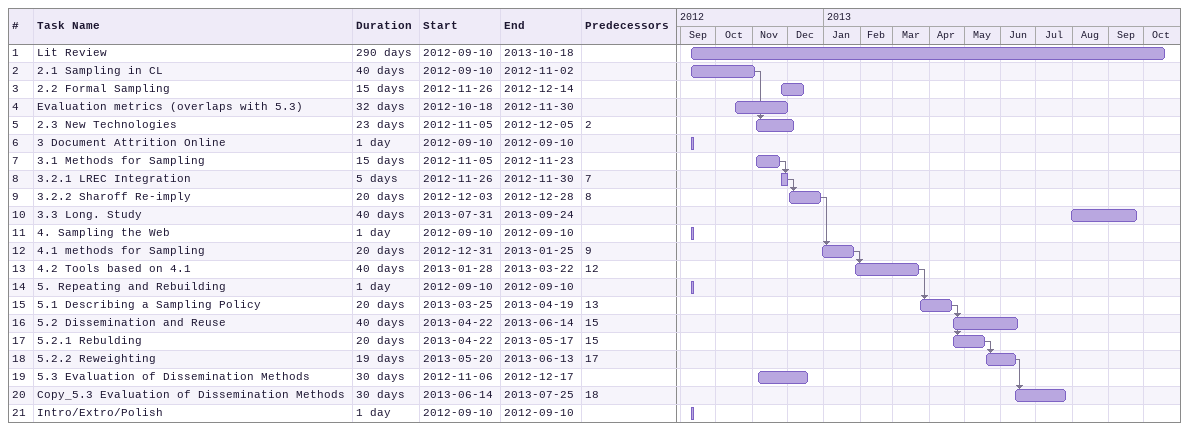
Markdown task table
| ID | Task | Duration | Start | Finish | Predecessors |
|---|---|---|---|---|---|
| 1 | Lit Review | 290d | 2012-09-10 | 2013-10-18 |  |
| 2 | 2.1 Sampling in CL | 40d | 2012-09-10 | 2012-11-02 |  |
| 3 | 2.2 Formal Sampling | 15d | 2012-11-26 | 2012-12-14 |  |
| 4 | Evaluation metrics (overlaps with 5.3) | 32d | 2012-10-18 | 2012-11-30 |  |
| 5 | 2.3 New Technologies | 23d | 2012-11-05 | 2012-12-05 | 2 |
| 6 | 3 Document Attrition Online | 1d | 2012-09-10 | 2012-09-10 |  |
| 7 | 3.1 Methods for Sampling | 15d | 2012-11-05 | 2012-11-23 |  |
| 8 | 3.2.1 LREC Integration | 5d | 2012-11-26 | 2012-11-30 | 7 |
| 9 | 3.2.2 Sharoff Re-imply | 20d | 2012-12-03 | 2012-12-28 | 8 |
| 10 | 3.3 Long. Study | 40d | 2013-07-31 | 2013-09-24 |  |
| 11 | 4. Sampling the Web | 1d | 2012-09-10 | 2012-09-10 |  |
| 12 | 4.1 methods for Sampling | 20d | 2012-12-31 | 2013-01-25 | 9 |
| 13 | 4.2 Tools based on 4.1 | 40d | 2013-01-28 | 2013-03-22 | 12 |
| 14 | 5. Repeating and Rebuilding | 1d | 2012-09-10 | 2012-09-10 |  |
| 15 | 5.1 Describing a Sampling Policy | 20d | 2013-03-25 | 2013-04-19 | 13 |
| 16 | 5.2 Dissemination and Reuse | 40d | 2013-04-22 | 2013-06-14 | 15 |
| 17 | 5.2.1 Rebulding | 20d | 2013-04-22 | 2013-05-17 | 15 |
| 18 | 5.2.2 Reweighting | 19d | 2013-05-20 | 2013-06-13 | 17 |
| 19 | 5.3 Evaluation of Dissemination Methods | 30d | 2012-11-06 | 2012-12-17 |  |
| 20 | Copy_5.3 Evaluation of Dissemination Methods | 30d | 2013-06-14 | 2013-07-25 | 18 |
| 21 | Intro/Extro/Polish | 1d | 2012-09-10 | 2012-09-10 |  |
